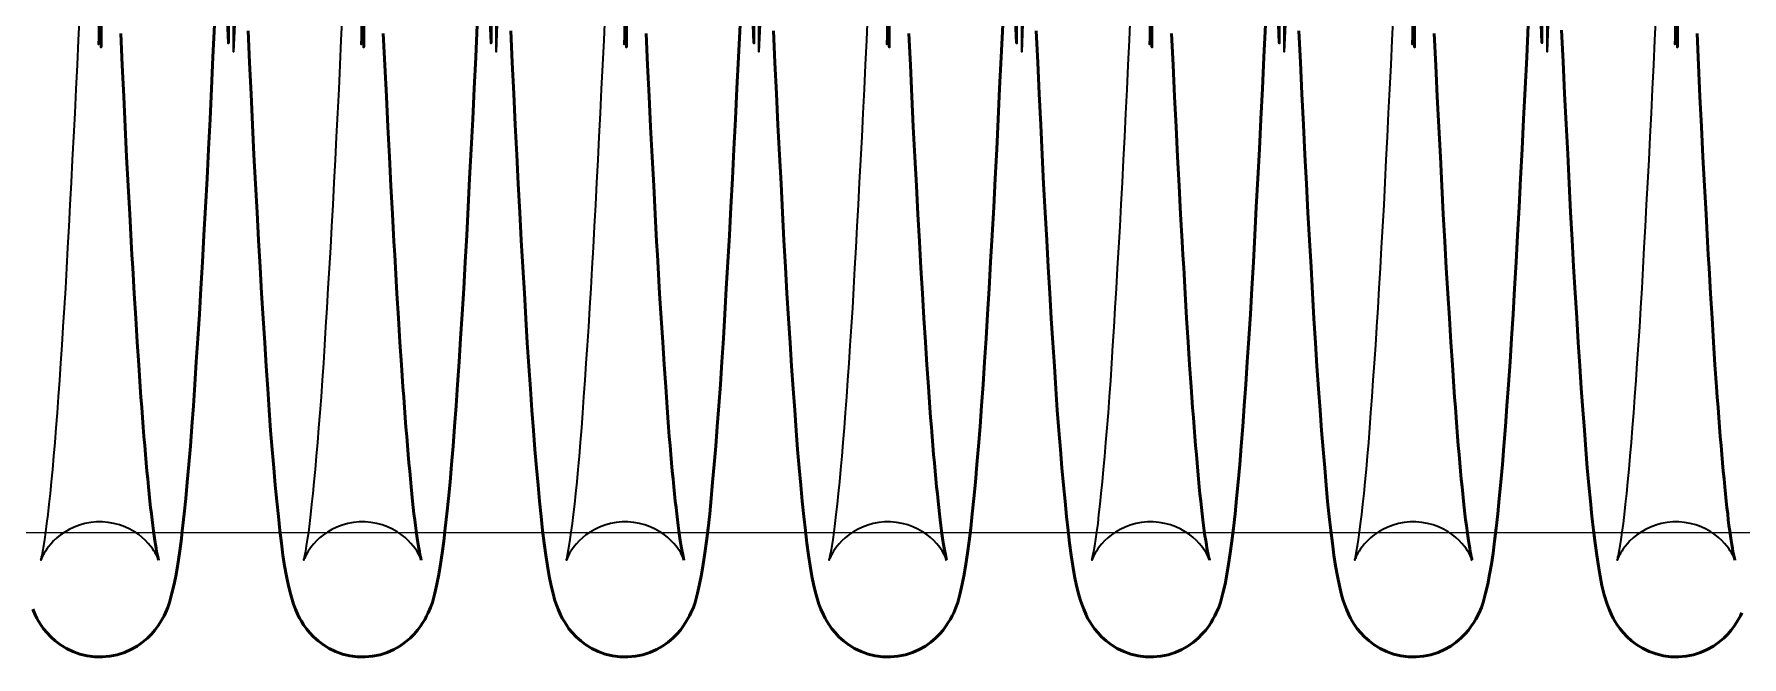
# Model space of a CAD drawing. Header units: millimetres. Extents: x 0 to 190005487, y 0 to 455456909.
# Drawn here: x 90673.9 to 90725.7, y 28280.8 to 28299.7 of the extents above; entities that cross this region are included whole.
import ezdxf

# ---------------------------------------------------------------- set-up
doc = ezdxf.new("R2010")
doc.units = ezdxf.units.MM
doc.header["$LTSCALE"] = 400
doc.header["$MEASUREMENT"] = 0
doc.layers.get('0').update_dxf_attribs({"linetype": 'CONTINUOUS'})
doc.layers.add('가려진 것(ISO)', color=7, linetype='CONTINUOUS', lineweight=35)
doc.layers.add('가시적인 것(ISO)', color=7, linetype='CONTINUOUS', lineweight=50)

# ---------------------------------------------------------------- blocks, each defined once
blk = doc.blocks.new('토션스프링 3')
at = {"layer": '가려진 것(ISO)', "flags": 128}
for points in [[(21461877.7, -50952923.54), (21461877.63, -50952925.23), (21461877.55, -50952888.93)], [(21461893.64, -50952923.54), (21461893.57, -50952925.23), (21461893.5, -50952888.93)], [(21461909.59, -50952923.54), (21461909.52, -50952925.23), (21461909.45, -50952888.93)], [(21461925.54, -50952923.54), (21461925.47, -50952925.23), (21461925.39, -50952888.93)], [(21461941.48, -50952923.54), (21461941.41, -50952925.23), (21461941.34, -50952888.93)], [(21461957.43, -50952923.54), (21461957.36, -50952925.23), (21461957.29, -50952888.93)], [(21461873.08, -50952956.08), (21461873.07, -50952956.06), (21461873.05, -50952956.01), (21461873.01, -50952955.9), (21461872.93, -50952955.74), (21461872.87, -50952955.64), (21461872.8, -50952955.52), (21461872.71, -50952955.38), (21461872.59, -50952955.23), (21461872.45, -50952955.06), (21461872.29, -50952954.89), (21461872.09, -50952954.71), (21461871.87, -50952954.53), (21461871.61, -50952954.36), (21461871.33, -50952954.2), (21461871.03, -50952954.06), (21461870.71, -50952953.94), (21461870.37, -50952953.85), (21461870.02, -50952953.79), (21461869.67, -50952953.76), (21461869.31, -50952953.76), (21461868.96, -50952953.79), (21461868.61, -50952953.86), (21461868.28, -50952953.95), (21461867.96, -50952954.07), (21461867.66, -50952954.21), (21461867.38, -50952954.37), (21461867.13, -50952954.55), (21461866.91, -50952954.73), (21461866.71, -50952954.91), (21461866.55, -50952955.08), (21461866.41, -50952955.25), (21461866.3, -50952955.4), (21461866.21, -50952955.53), (21461866.14, -50952955.65), (21461866.08, -50952955.75), (21461866.04, -50952955.84), (21461865.98, -50952955.97), (21461865.95, -50952956.04), (21461865.94, -50952956.08), (21461865.94, -50952956.08), (21461865.95, -50952956.04), (21461865.96, -50952955.99), (21461865.98, -50952955.9), (21461866.01, -50952955.8), (21461866.06, -50952955.54), (21461866.12, -50952955.21), (21461866.18, -50952954.82), (21461866.24, -50952954.37), (21461866.3, -50952953.86), (21461866.37, -50952953.3), (21461866.44, -50952952.69), (21461866.51, -50952952.03), (21461866.58, -50952951.32), (21461866.65, -50952950.57), (21461866.73, -50952949.77), (21461866.8, -50952948.93), (21461866.87, -50952948.05), (21461866.94, -50952947.13), (21461867.01, -50952946.17), (21461867.08, -50952945.16), (21461867.15, -50952944.12), (21461867.22, -50952943.03), (21461867.29, -50952941.92), (21461867.37, -50952940.76), (21461867.44, -50952939.57), (21461867.51, -50952938.35), (21461867.58, -50952937.1), (21461867.65, -50952935.82), (21461867.72, -50952934.51), (21461867.79, -50952933.16), (21461867.86, -50952931.78), (21461867.94, -50952930.38), (21461868.01, -50952928.95), (21461868.08, -50952927.49), (21461868.15, -50952926.01), (21461868.22, -50952924.51), (21461868.29, -50952922.99)], [(21461869.37, -50952888.47), (21461869.44, -50952924.78), (21461869.51, -50952923.09)], [(21461889.02, -50952956.08), (21461889.02, -50952956.06), (21461889, -50952956.01), (21461888.95, -50952955.9), (21461888.88, -50952955.74), (21461888.82, -50952955.64), (21461888.75, -50952955.52), (21461888.65, -50952955.38), (21461888.54, -50952955.23), (21461888.4, -50952955.06), (21461888.23, -50952954.89), (21461888.04, -50952954.71), (21461887.81, -50952954.53), (21461887.56, -50952954.36), (21461887.28, -50952954.2), (21461886.98, -50952954.06), (21461886.66, -50952953.94), (21461886.32, -50952953.85), (21461885.97, -50952953.79), (21461885.62, -50952953.76), (21461885.26, -50952953.76), (21461884.91, -50952953.79), (21461884.56, -50952953.86), (21461884.22, -50952953.95), (21461883.9, -50952954.07), (21461883.6, -50952954.21), (21461883.33, -50952954.37), (21461883.08, -50952954.55), (21461882.85, -50952954.73), (21461882.66, -50952954.91), (21461882.5, -50952955.08), (21461882.36, -50952955.25), (21461882.25, -50952955.4), (21461882.16, -50952955.53), (21461882.09, -50952955.65), (21461882.03, -50952955.75), (21461881.99, -50952955.84), (21461881.93, -50952955.97), (21461881.9, -50952956.04), (21461881.89, -50952956.08), (21461881.89, -50952956.08), (21461881.9, -50952956.04), (21461881.91, -50952955.99), (21461881.93, -50952955.9), (21461881.95, -50952955.8), (21461882.01, -50952955.54), (21461882.06, -50952955.21), (21461882.12, -50952954.82), (21461882.19, -50952954.37), (21461882.25, -50952953.86), (21461882.32, -50952953.3), (21461882.39, -50952952.69), (21461882.46, -50952952.03), (21461882.53, -50952951.32), (21461882.6, -50952950.57), (21461882.67, -50952949.77), (21461882.74, -50952948.93), (21461882.81, -50952948.05), (21461882.88, -50952947.13), (21461882.96, -50952946.17), (21461883.03, -50952945.16), (21461883.1, -50952944.12), (21461883.17, -50952943.03), (21461883.24, -50952941.92), (21461883.31, -50952940.76), (21461883.38, -50952939.57), (21461883.45, -50952938.35), (21461883.53, -50952937.1), (21461883.6, -50952935.82), (21461883.67, -50952934.51), (21461883.74, -50952933.16), (21461883.81, -50952931.78), (21461883.88, -50952930.38), (21461883.95, -50952928.95), (21461884.03, -50952927.49), (21461884.1, -50952926.01), (21461884.17, -50952924.51), (21461884.24, -50952922.99)], [(21461885.31, -50952888.47), (21461885.38, -50952924.78), (21461885.46, -50952923.09)], [(21461904.97, -50952956.08), (21461904.97, -50952956.06), (21461904.94, -50952956.01), (21461904.9, -50952955.9), (21461904.82, -50952955.74), (21461904.77, -50952955.64), (21461904.69, -50952955.52), (21461904.6, -50952955.38), (21461904.49, -50952955.23), (21461904.35, -50952955.06), (21461904.18, -50952954.89), (21461903.98, -50952954.71), (21461903.76, -50952954.53), (21461903.51, -50952954.36), (21461903.23, -50952954.2), (21461902.92, -50952954.06), (21461902.6, -50952953.94), (21461902.27, -50952953.85), (21461901.92, -50952953.79), (21461901.56, -50952953.76), (21461901.21, -50952953.76), (21461900.85, -50952953.79), (21461900.51, -50952953.86), (21461900.17, -50952953.95), (21461899.85, -50952954.07), (21461899.55, -50952954.21), (21461899.27, -50952954.37), (21461899.02, -50952954.55), (21461898.8, -50952954.73), (21461898.61, -50952954.91), (21461898.44, -50952955.08), (21461898.31, -50952955.25), (21461898.2, -50952955.4), (21461898.11, -50952955.53), (21461898.03, -50952955.65), (21461897.98, -50952955.75), (21461897.93, -50952955.84), (21461897.88, -50952955.97), (21461897.85, -50952956.04), (21461897.83, -50952956.08), (21461897.83, -50952956.08), (21461897.84, -50952956.04), (21461897.86, -50952955.99), (21461897.88, -50952955.9), (21461897.9, -50952955.8), (21461897.95, -50952955.54), (21461898.01, -50952955.21), (21461898.07, -50952954.82), (21461898.13, -50952954.37), (21461898.2, -50952953.86), (21461898.27, -50952953.3), (21461898.34, -50952952.69), (21461898.41, -50952952.03), (21461898.48, -50952951.32), (21461898.55, -50952950.57), (21461898.62, -50952949.77), (21461898.69, -50952948.93), (21461898.76, -50952948.05), (21461898.83, -50952947.13), (21461898.9, -50952946.17), (21461898.97, -50952945.16), (21461899.04, -50952944.12), (21461899.12, -50952943.04), (21461899.19, -50952941.92), (21461899.26, -50952940.76), (21461899.33, -50952939.57), (21461899.4, -50952938.35), (21461899.47, -50952937.1), (21461899.54, -50952935.82), (21461899.62, -50952934.51), (21461899.69, -50952933.16), (21461899.76, -50952931.78), (21461899.83, -50952930.38), (21461899.9, -50952928.95), (21461899.97, -50952927.49), (21461900.04, -50952926.01), (21461900.12, -50952924.51), (21461900.19, -50952922.99)], [(21461901.26, -50952888.47), (21461901.33, -50952924.78), (21461901.4, -50952923.09)], [(21461920.92, -50952956.08), (21461920.91, -50952956.06), (21461920.89, -50952956.01), (21461920.85, -50952955.9), (21461920.77, -50952955.74), (21461920.71, -50952955.64), (21461920.64, -50952955.52), (21461920.55, -50952955.38), (21461920.43, -50952955.23), (21461920.29, -50952955.06), (21461920.13, -50952954.89), (21461919.93, -50952954.71), (21461919.71, -50952954.53), (21461919.45, -50952954.36), (21461919.17, -50952954.2), (21461918.87, -50952954.06), (21461918.55, -50952953.94), (21461918.21, -50952953.85), (21461917.86, -50952953.79), (21461917.51, -50952953.76), (21461917.15, -50952953.76), (21461916.8, -50952953.79), (21461916.45, -50952953.86), (21461916.12, -50952953.95), (21461915.8, -50952954.07), (21461915.5, -50952954.21), (21461915.22, -50952954.37), (21461914.97, -50952954.55), (21461914.75, -50952954.73), (21461914.55, -50952954.91), (21461914.39, -50952955.08), (21461914.25, -50952955.25), (21461914.14, -50952955.4), (21461914.05, -50952955.53), (21461913.98, -50952955.65), (21461913.92, -50952955.75), (21461913.88, -50952955.84), (21461913.82, -50952955.97), (21461913.79, -50952956.04), (21461913.78, -50952956.08), (21461913.78, -50952956.08), (21461913.79, -50952956.04), (21461913.8, -50952955.99), (21461913.82, -50952955.9), (21461913.85, -50952955.8), (21461913.9, -50952955.54), (21461913.96, -50952955.21), (21461914.02, -50952954.82), (21461914.08, -50952954.37), (21461914.15, -50952953.86), (21461914.21, -50952953.3), (21461914.28, -50952952.69), (21461914.35, -50952952.03), (21461914.42, -50952951.32), (21461914.5, -50952950.57), (21461914.57, -50952949.77), (21461914.64, -50952948.93), (21461914.71, -50952948.05), (21461914.78, -50952947.13), (21461914.85, -50952946.17), (21461914.92, -50952945.16), (21461914.99, -50952944.12), (21461915.06, -50952943.04), (21461915.13, -50952941.92), (21461915.21, -50952940.76), (21461915.28, -50952939.57), (21461915.35, -50952938.35), (21461915.42, -50952937.1), (21461915.49, -50952935.82), (21461915.56, -50952934.51), (21461915.63, -50952933.16), (21461915.7, -50952931.79), (21461915.78, -50952930.38), (21461915.85, -50952928.95), (21461915.92, -50952927.49), (21461915.99, -50952926.01), (21461916.06, -50952924.51), (21461916.13, -50952922.99)], [(21461917.21, -50952888.47), (21461917.28, -50952924.78), (21461917.35, -50952923.09)], [(21461936.86, -50952956.08), (21461936.86, -50952956.06), (21461936.84, -50952956.01), (21461936.79, -50952955.9), (21461936.72, -50952955.74), (21461936.66, -50952955.64), (21461936.59, -50952955.52), (21461936.49, -50952955.38), (21461936.38, -50952955.23), (21461936.24, -50952955.06), (21461936.07, -50952954.89), (21461935.88, -50952954.71), (21461935.65, -50952954.53), (21461935.4, -50952954.36), (21461935.12, -50952954.2), (21461934.82, -50952954.06), (21461934.5, -50952953.94), (21461934.16, -50952953.85), (21461933.81, -50952953.79), (21461933.45, -50952953.76), (21461933.1, -50952953.76), (21461932.75, -50952953.79), (21461932.4, -50952953.86), (21461932.06, -50952953.95), (21461931.74, -50952954.07), (21461931.44, -50952954.21), (21461931.17, -50952954.37), (21461930.92, -50952954.55), (21461930.69, -50952954.73), (21461930.5, -50952954.91), (21461930.34, -50952955.08), (21461930.2, -50952955.25), (21461930.09, -50952955.4), (21461930, -50952955.53), (21461929.92, -50952955.65), (21461929.87, -50952955.75), (21461929.83, -50952955.84), (21461929.77, -50952955.97), (21461929.74, -50952956.04), (21461929.73, -50952956.08), (21461929.73, -50952956.07), (21461929.74, -50952956.04), (21461929.75, -50952955.98), (21461929.77, -50952955.9), (21461929.79, -50952955.8), (21461929.84, -50952955.54), (21461929.9, -50952955.21), (21461929.97, -50952954.81), (21461930.03, -50952954.36), (21461930.1, -50952953.85), (21461930.16, -50952953.3), (21461930.23, -50952952.69), (21461930.3, -50952952.03), (21461930.37, -50952951.32), (21461930.44, -50952950.57), (21461930.51, -50952949.78), (21461930.58, -50952948.93), (21461930.65, -50952948.05), (21461930.73, -50952947.13), (21461930.8, -50952946.17), (21461930.87, -50952945.17), (21461930.94, -50952944.13), (21461931.01, -50952943.05), (21461931.08, -50952941.93), (21461931.15, -50952940.77), (21461931.22, -50952939.58), (21461931.29, -50952938.36), (21461931.37, -50952937.1), (21461931.44, -50952935.82), (21461931.51, -50952934.5), (21461931.58, -50952933.16), (21461931.65, -50952931.79), (21461931.72, -50952930.39), (21461931.79, -50952928.96), (21461931.87, -50952927.51), (21461931.94, -50952926.03), (21461932.01, -50952924.52), (21461932.08, -50952923)], [(21461933.15, -50952888.46), (21461933.22, -50952924.77), (21461933.3, -50952923.09)], [(21461952.81, -50952956.08), (21461952.81, -50952956.06), (21461952.79, -50952956.01), (21461952.74, -50952955.9), (21461952.66, -50952955.74), (21461952.61, -50952955.64), (21461952.53, -50952955.52), (21461952.44, -50952955.38), (21461952.33, -50952955.23), (21461952.19, -50952955.06), (21461952.02, -50952954.89), (21461951.82, -50952954.71), (21461951.6, -50952954.53), (21461951.35, -50952954.36), (21461951.07, -50952954.2), (21461950.76, -50952954.06), (21461950.44, -50952953.94), (21461950.11, -50952953.85), (21461949.76, -50952953.79), (21461949.4, -50952953.76), (21461949.05, -50952953.76), (21461948.69, -50952953.79), (21461948.35, -50952953.86), (21461948.01, -50952953.95), (21461947.69, -50952954.07), (21461947.39, -50952954.21), (21461947.11, -50952954.37), (21461946.86, -50952954.55), (21461946.64, -50952954.73), (21461946.45, -50952954.91), (21461946.28, -50952955.08), (21461946.15, -50952955.25), (21461946.04, -50952955.4), (21461945.95, -50952955.53), (21461945.87, -50952955.65), (21461945.82, -50952955.75), (21461945.77, -50952955.84), (21461945.72, -50952955.97), (21461945.69, -50952956.04), (21461945.68, -50952956.08), (21461945.68, -50952956.08), (21461945.68, -50952956.04), (21461945.7, -50952955.99), (21461945.72, -50952955.9), (21461945.74, -50952955.8), (21461945.79, -50952955.54), (21461945.85, -50952955.21), (21461945.91, -50952954.82), (21461945.97, -50952954.37), (21461946.04, -50952953.87), (21461946.11, -50952953.3), (21461946.18, -50952952.69), (21461946.25, -50952952.03), (21461946.32, -50952951.32), (21461946.39, -50952950.56), (21461946.46, -50952949.77), (21461946.53, -50952948.93), (21461946.6, -50952948.05), (21461946.67, -50952947.13), (21461946.74, -50952946.17), (21461946.81, -50952945.16), (21461946.89, -50952944.12), (21461946.96, -50952943.03), (21461947.03, -50952941.91), (21461947.1, -50952940.76), (21461947.17, -50952939.57), (21461947.24, -50952938.35), (21461947.31, -50952937.1), (21461947.38, -50952935.82), (21461947.46, -50952934.51), (21461947.53, -50952933.16), (21461947.6, -50952931.78), (21461947.67, -50952930.38), (21461947.74, -50952928.95), (21461947.81, -50952927.49), (21461947.89, -50952926.01), (21461947.96, -50952924.51), (21461948.03, -50952922.99)], [(21461949.1, -50952888.47), (21461949.17, -50952924.78), (21461949.24, -50952923.09)], [(21461968.76, -50952956.08), (21461968.75, -50952956.06), (21461968.73, -50952956.01), (21461968.69, -50952955.9), (21461968.61, -50952955.74), (21461968.55, -50952955.64), (21461968.48, -50952955.52), (21461968.39, -50952955.38), (21461968.27, -50952955.23), (21461968.13, -50952955.06), (21461967.97, -50952954.89), (21461967.77, -50952954.71), (21461967.55, -50952954.53), (21461967.29, -50952954.36), (21461967.01, -50952954.2), (21461966.71, -50952954.06), (21461966.39, -50952953.94), (21461966.05, -50952953.85), (21461965.7, -50952953.79), (21461965.35, -50952953.76), (21461964.99, -50952953.76), (21461964.64, -50952953.79), (21461964.29, -50952953.86), (21461963.96, -50952953.95), (21461963.64, -50952954.07), (21461963.34, -50952954.21), (21461963.06, -50952954.37), (21461962.81, -50952954.55), (21461962.59, -50952954.73), (21461962.39, -50952954.91), (21461962.23, -50952955.08), (21461962.09, -50952955.25), (21461961.98, -50952955.4), (21461961.89, -50952955.53), (21461961.82, -50952955.65), (21461961.77, -50952955.75), (21461961.72, -50952955.84), (21461961.66, -50952955.97), (21461961.63, -50952956.04), (21461961.62, -50952956.08), (21461961.62, -50952956.08), (21461961.63, -50952956.04), (21461961.65, -50952955.99), (21461961.66, -50952955.9), (21461961.69, -50952955.8), (21461961.74, -50952955.54), (21461961.8, -50952955.21), (21461961.86, -50952954.82), (21461961.92, -50952954.37), (21461961.99, -50952953.86), (21461962.05, -50952953.3), (21461962.12, -50952952.69), (21461962.19, -50952952.03), (21461962.26, -50952951.32), (21461962.34, -50952950.56), (21461962.41, -50952949.77), (21461962.48, -50952948.93), (21461962.55, -50952948.05), (21461962.62, -50952947.13), (21461962.69, -50952946.17), (21461962.76, -50952945.16), (21461962.83, -50952944.12), (21461962.9, -50952943.03), (21461962.98, -50952941.91), (21461963.05, -50952940.76), (21461963.12, -50952939.57), (21461963.19, -50952938.35), (21461963.26, -50952937.1), (21461963.33, -50952935.82), (21461963.4, -50952934.51), (21461963.47, -50952933.16), (21461963.55, -50952931.78), (21461963.62, -50952930.38), (21461963.69, -50952928.95), (21461963.76, -50952927.49), (21461963.83, -50952926.01), (21461963.9, -50952924.51), (21461963.97, -50952922.99)], [(21461965.05, -50952888.47), (21461965.12, -50952924.78), (21461965.19, -50952923.09)]]:
    blk.add_lwpolyline(points, dxfattribs=at)
at = {"layer": '가시적인 것(ISO)', "flags": 128}
for points in [[(21461869.49, -50952922.76), (21461869.59, -50952924.93), (21461869.68, -50952889.1)], [(21461870.78, -50952924.12), (21461870.87, -50952926.04), (21461870.96, -50952927.93), (21461871.05, -50952929.78), (21461871.14, -50952931.59), (21461871.23, -50952933.35), (21461871.33, -50952935.07), (21461871.42, -50952936.73), (21461871.46, -50952937.54), (21461871.51, -50952938.34), (21461871.6, -50952939.89), (21461871.69, -50952941.39), (21461871.78, -50952942.84), (21461871.87, -50952944.23), (21461871.96, -50952945.55), (21461872.01, -50952946.19), (21461872.06, -50952946.81), (21461872.1, -50952947.42), (21461872.15, -50952948), (21461872.19, -50952948.57), (21461872.24, -50952949.12), (21461872.28, -50952949.66), (21461872.33, -50952950.17), (21461872.37, -50952950.67), (21461872.42, -50952951.15), (21461872.46, -50952951.62), (21461872.51, -50952952.06), (21461872.55, -50952952.49), (21461872.59, -50952952.89), (21461872.64, -50952953.27), (21461872.68, -50952953.64), (21461872.72, -50952953.98), (21461872.77, -50952954.3), (21461872.81, -50952954.6), (21461872.85, -50952954.88), (21461872.89, -50952955.13), (21461872.93, -50952955.36), (21461872.96, -50952955.56), (21461873, -50952955.73), (21461873.03, -50952955.88), (21461873.05, -50952955.98), (21461873.07, -50952956.05), (21461873.08, -50952956.08)], [(21461885.44, -50952922.76), (21461885.53, -50952924.93), (21461885.63, -50952889.1)], [(21461886.72, -50952924.12), (21461886.81, -50952926.04), (21461886.91, -50952927.93), (21461887, -50952929.78), (21461887.09, -50952931.59), (21461887.18, -50952933.35), (21461887.27, -50952935.07), (21461887.36, -50952936.73), (21461887.41, -50952937.54), (21461887.46, -50952938.34), (21461887.55, -50952939.89), (21461887.64, -50952941.39), (21461887.73, -50952942.84), (21461887.82, -50952944.23), (21461887.91, -50952945.55), (21461887.96, -50952946.19), (21461888, -50952946.81), (21461888.05, -50952947.42), (21461888.09, -50952948), (21461888.14, -50952948.57), (21461888.18, -50952949.12), (21461888.23, -50952949.66), (21461888.27, -50952950.17), (21461888.32, -50952950.67), (21461888.36, -50952951.15), (21461888.41, -50952951.62), (21461888.45, -50952952.06), (21461888.5, -50952952.49), (21461888.54, -50952952.89), (21461888.58, -50952953.27), (21461888.63, -50952953.64), (21461888.67, -50952953.98), (21461888.71, -50952954.3), (21461888.75, -50952954.6), (21461888.8, -50952954.88), (21461888.84, -50952955.13), (21461888.87, -50952955.36), (21461888.91, -50952955.56), (21461888.94, -50952955.73), (21461888.97, -50952955.88), (21461889, -50952955.98), (21461889.02, -50952956.05), (21461889.02, -50952956.08)], [(21461901.39, -50952922.76), (21461901.48, -50952924.93), (21461901.57, -50952889.1)], [(21461902.67, -50952924.12), (21461902.76, -50952926.04), (21461902.85, -50952927.93), (21461902.94, -50952929.78), (21461903.04, -50952931.59), (21461903.13, -50952933.35), (21461903.22, -50952935.07), (21461903.31, -50952936.73), (21461903.36, -50952937.54), (21461903.4, -50952938.34), (21461903.49, -50952939.89), (21461903.58, -50952941.39), (21461903.68, -50952942.84), (21461903.77, -50952944.23), (21461903.86, -50952945.55), (21461903.9, -50952946.19), (21461903.95, -50952946.81), (21461903.99, -50952947.42), (21461904.04, -50952948), (21461904.08, -50952948.57), (21461904.13, -50952949.12), (21461904.17, -50952949.66), (21461904.22, -50952950.17), (21461904.26, -50952950.67), (21461904.31, -50952951.15), (21461904.35, -50952951.62), (21461904.4, -50952952.06), (21461904.44, -50952952.49), (21461904.49, -50952952.89), (21461904.53, -50952953.27), (21461904.57, -50952953.64), (21461904.62, -50952953.98), (21461904.66, -50952954.3), (21461904.7, -50952954.6), (21461904.74, -50952954.88), (21461904.78, -50952955.13), (21461904.82, -50952955.36), (21461904.86, -50952955.56), (21461904.89, -50952955.73), (21461904.92, -50952955.88), (21461904.95, -50952955.98), (21461904.96, -50952956.05), (21461904.97, -50952956.08)], [(21461917.34, -50952922.76), (21461917.43, -50952924.93), (21461917.52, -50952889.1)], [(21461918.62, -50952924.12), (21461918.71, -50952926.04), (21461918.8, -50952927.93), (21461918.89, -50952929.78), (21461918.98, -50952931.59), (21461919.08, -50952933.35), (21461919.17, -50952935.07), (21461919.26, -50952936.73), (21461919.3, -50952937.54), (21461919.35, -50952938.34), (21461919.44, -50952939.89), (21461919.53, -50952941.39), (21461919.62, -50952942.84), (21461919.71, -50952944.23), (21461919.81, -50952945.55), (21461919.85, -50952946.19), (21461919.9, -50952946.81), (21461919.94, -50952947.42), (21461919.99, -50952948), (21461920.03, -50952948.57), (21461920.08, -50952949.12), (21461920.12, -50952949.66), (21461920.17, -50952950.17), (21461920.21, -50952950.67), (21461920.26, -50952951.15), (21461920.3, -50952951.62), (21461920.35, -50952952.06), (21461920.39, -50952952.49), (21461920.43, -50952952.89), (21461920.48, -50952953.27), (21461920.52, -50952953.64), (21461920.56, -50952953.98), (21461920.61, -50952954.3), (21461920.65, -50952954.6), (21461920.69, -50952954.88), (21461920.73, -50952955.13), (21461920.77, -50952955.36), (21461920.8, -50952955.56), (21461920.84, -50952955.73), (21461920.87, -50952955.88), (21461920.89, -50952955.98), (21461920.91, -50952956.05), (21461920.92, -50952956.08)], [(21461933.28, -50952922.76), (21461933.37, -50952924.93), (21461933.47, -50952889.1)], [(21461934.56, -50952924.12), (21461934.66, -50952926.04), (21461934.75, -50952927.93), (21461934.84, -50952929.78), (21461934.93, -50952931.59), (21461935.02, -50952933.35), (21461935.11, -50952935.07), (21461935.2, -50952936.73), (21461935.25, -50952937.54), (21461935.3, -50952938.34), (21461935.39, -50952939.89), (21461935.48, -50952941.39), (21461935.57, -50952942.84), (21461935.66, -50952944.23), (21461935.75, -50952945.55), (21461935.8, -50952946.19), (21461935.84, -50952946.81), (21461935.89, -50952947.42), (21461935.93, -50952948), (21461935.98, -50952948.57), (21461936.02, -50952949.12), (21461936.07, -50952949.66), (21461936.11, -50952950.17), (21461936.16, -50952950.67), (21461936.2, -50952951.15), (21461936.25, -50952951.62), (21461936.29, -50952952.06), (21461936.34, -50952952.49), (21461936.38, -50952952.89), (21461936.42, -50952953.27), (21461936.47, -50952953.64), (21461936.51, -50952953.98), (21461936.55, -50952954.3), (21461936.59, -50952954.6), (21461936.64, -50952954.88), (21461936.68, -50952955.13), (21461936.71, -50952955.36), (21461936.75, -50952955.56), (21461936.78, -50952955.73), (21461936.81, -50952955.88), (21461936.84, -50952955.98), (21461936.86, -50952956.05), (21461936.86, -50952956.08)], [(21461949.23, -50952922.77), (21461949.32, -50952924.94), (21461949.41, -50952889.11)], [(21461950.51, -50952924.12), (21461950.6, -50952926.05), (21461950.69, -50952927.93), (21461950.79, -50952929.79), (21461950.88, -50952931.59), (21461950.97, -50952933.36), (21461951.06, -50952935.07), (21461951.15, -50952936.73), (21461951.24, -50952938.34), (21461951.33, -50952939.9), (21461951.43, -50952941.4), (21461951.52, -50952942.84), (21461951.61, -50952944.23), (21461951.7, -50952945.55), (21461951.74, -50952946.19), (21461951.79, -50952946.81), (21461951.84, -50952947.42), (21461951.88, -50952948), (21461951.93, -50952948.57), (21461951.97, -50952949.12), (21461952.02, -50952949.66), (21461952.06, -50952950.18), (21461952.11, -50952950.67), (21461952.15, -50952951.16), (21461952.2, -50952951.62), (21461952.24, -50952952.06), (21461952.28, -50952952.49), (21461952.33, -50952952.89), (21461952.37, -50952953.27), (21461952.41, -50952953.64), (21461952.46, -50952953.98), (21461952.5, -50952954.3), (21461952.54, -50952954.6), (21461952.58, -50952954.88), (21461952.62, -50952955.13), (21461952.66, -50952955.36), (21461952.7, -50952955.56), (21461952.73, -50952955.73), (21461952.76, -50952955.88), (21461952.79, -50952955.98), (21461952.8, -50952956.05), (21461952.81, -50952956.08)], [(21461965.18, -50952922.76), (21461965.27, -50952924.93), (21461965.36, -50952889.1)], [(21461966.46, -50952924.12), (21461966.55, -50952926.04), (21461966.64, -50952927.93), (21461966.73, -50952929.78), (21461966.82, -50952931.59), (21461966.92, -50952933.35), (21461967.01, -50952935.07), (21461967.1, -50952936.73), (21461967.14, -50952937.54), (21461967.19, -50952938.34), (21461967.28, -50952939.89), (21461967.37, -50952941.39), (21461967.46, -50952942.84), (21461967.55, -50952944.23), (21461967.65, -50952945.55), (21461967.69, -50952946.19), (21461967.74, -50952946.81), (21461967.78, -50952947.42), (21461967.83, -50952948), (21461967.87, -50952948.57), (21461967.92, -50952949.12), (21461967.96, -50952949.66), (21461968.01, -50952950.17), (21461968.05, -50952950.67), (21461968.1, -50952951.15), (21461968.14, -50952951.62), (21461968.19, -50952952.06), (21461968.23, -50952952.49), (21461968.27, -50952952.89), (21461968.32, -50952953.27), (21461968.36, -50952953.64), (21461968.4, -50952953.98), (21461968.45, -50952954.3), (21461968.49, -50952954.6), (21461968.53, -50952954.88), (21461968.57, -50952955.13), (21461968.61, -50952955.36), (21461968.64, -50952955.56), (21461968.68, -50952955.73), (21461968.71, -50952955.88), (21461968.73, -50952955.98), (21461968.75, -50952956.05), (21461968.76, -50952956.08)], [(21461876.47, -50952923.59), (21461876.38, -50952925.54), (21461876.29, -50952927.45), (21461876.2, -50952929.31), (21461876.11, -50952931.13), (21461876.02, -50952932.91), (21461875.93, -50952934.65), (21461875.83, -50952936.35), (21461875.74, -50952938), (21461875.65, -50952939.59), (21461875.56, -50952941.14), (21461875.47, -50952942.62), (21461875.37, -50952944.05), (21461875.28, -50952945.42), (21461875.19, -50952946.72), (21461875.1, -50952947.97), (21461875.01, -50952949.15), (21461874.91, -50952950.28), (21461874.82, -50952951.34), (21461874.73, -50952952.33), (21461874.63, -50952953.26), (21461874.54, -50952954.13), (21461874.44, -50952954.93), (21461874.34, -50952955.66), (21461874.24, -50952956.33), (21461874.14, -50952956.95), (21461874.02, -50952957.54), (21461873.89, -50952958.09), (21461873.75, -50952958.65), (21461873.64, -50952958.95), (21461873.5, -50952959.28), (21461873.41, -50952959.46), (21461873.3, -50952959.66), (21461873.17, -50952959.86), (21461873.03, -50952960.08), (21461872.85, -50952960.32), (21461872.64, -50952960.57), (21461872.4, -50952960.82), (21461872.11, -50952961.06), (21461871.78, -50952961.29), (21461871.4, -50952961.5), (21461871, -50952961.68), (21461870.57, -50952961.82), (21461870.12, -50952961.91), (21461869.66, -50952961.95), (21461869.2, -50952961.94), (21461868.74, -50952961.88), (21461868.3, -50952961.78), (21461867.88, -50952961.62), (21461867.48, -50952961.44), (21461867.13, -50952961.22), (21461866.81, -50952960.98), (21461866.53, -50952960.73), (21461866.3, -50952960.48), (21461866.1, -50952960.24), (21461865.94, -50952960.01), (21461865.8, -50952959.79), (21461865.69, -50952959.59), (21461865.59, -50952959.4), (21461865.44, -50952959.06)], [(21461892.42, -50952923.59), (21461892.33, -50952925.54), (21461892.24, -50952927.45), (21461892.15, -50952929.31), (21461892.06, -50952931.13), (21461891.96, -50952932.91), (21461891.87, -50952934.65), (21461891.78, -50952936.35), (21461891.69, -50952938), (21461891.6, -50952939.59), (21461891.5, -50952941.14), (21461891.41, -50952942.62), (21461891.32, -50952944.05), (21461891.23, -50952945.42), (21461891.14, -50952946.72), (21461891.05, -50952947.97), (21461890.95, -50952949.15), (21461890.86, -50952950.28), (21461890.77, -50952951.34), (21461890.67, -50952952.33), (21461890.58, -50952953.26), (21461890.48, -50952954.13), (21461890.39, -50952954.93), (21461890.29, -50952955.66), (21461890.19, -50952956.33), (21461890.09, -50952956.95), (21461889.97, -50952957.54), (21461889.84, -50952958.09), (21461889.7, -50952958.65), (21461889.59, -50952958.95), (21461889.44, -50952959.28), (21461889.35, -50952959.46), (21461889.25, -50952959.66), (21461889.12, -50952959.86), (21461888.98, -50952960.08), (21461888.8, -50952960.32), (21461888.59, -50952960.57), (21461888.34, -50952960.81), (21461888.05, -50952961.06), (21461887.72, -50952961.29), (21461887.35, -50952961.5), (21461886.95, -50952961.68), (21461886.52, -50952961.82), (21461886.07, -50952961.91), (21461885.61, -50952961.95), (21461885.15, -50952961.94), (21461884.69, -50952961.88), (21461884.25, -50952961.78), (21461883.82, -50952961.63), (21461883.43, -50952961.44), (21461883.08, -50952961.22), (21461882.76, -50952960.98), (21461882.48, -50952960.73), (21461882.24, -50952960.48), (21461882.05, -50952960.24), (21461881.88, -50952960.01), (21461881.75, -50952959.79), (21461881.63, -50952959.59), (21461881.54, -50952959.4), (21461881.39, -50952959.06), (21461881.27, -50952958.75), (21461881.18, -50952958.46), (21461881.1, -50952958.19), (21461880.96, -50952957.63), (21461880.84, -50952957.05), (21461880.73, -50952956.43), (21461880.63, -50952955.77), (21461880.54, -50952955.05), (21461880.44, -50952954.27), (21461880.35, -50952953.42), (21461880.25, -50952952.5), (21461880.16, -50952951.52), (21461880.07, -50952950.48), (21461879.98, -50952949.37), (21461879.88, -50952948.2), (21461879.79, -50952946.97), (21461879.7, -50952945.67), (21461879.61, -50952944.31), (21461879.52, -50952942.89), (21461879.42, -50952941.41), (21461879.33, -50952939.87), (21461879.24, -50952938.29), (21461879.15, -50952936.65), (21461879.06, -50952934.97), (21461878.96, -50952933.24), (21461878.87, -50952931.47), (21461878.78, -50952929.65), (21461878.69, -50952927.79), (21461878.6, -50952925.88), (21461878.51, -50952923.94)], [(21461877.41, -50952888.84), (21461877.32, -50952924.68), (21461877.22, -50952922.52)], [(21461908.37, -50952923.59), (21461908.28, -50952925.54), (21461908.18, -50952927.45), (21461908.09, -50952929.31), (21461908, -50952931.13), (21461907.91, -50952932.91), (21461907.82, -50952934.65), (21461907.73, -50952936.35), (21461907.64, -50952938), (21461907.54, -50952939.59), (21461907.45, -50952941.14), (21461907.36, -50952942.62), (21461907.27, -50952944.05), (21461907.18, -50952945.42), (21461907.08, -50952946.72), (21461906.99, -50952947.97), (21461906.9, -50952949.15), (21461906.81, -50952950.28), (21461906.71, -50952951.34), (21461906.62, -50952952.33), (21461906.53, -50952953.26), (21461906.43, -50952954.13), (21461906.33, -50952954.93), (21461906.24, -50952955.66), (21461906.14, -50952956.33), (21461906.03, -50952956.95), (21461905.92, -50952957.54), (21461905.79, -50952958.09), (21461905.64, -50952958.65), (21461905.54, -50952958.95), (21461905.39, -50952959.28), (21461905.3, -50952959.46), (21461905.19, -50952959.66), (21461905.07, -50952959.86), (21461904.92, -50952960.08), (21461904.75, -50952960.32), (21461904.54, -50952960.57), (21461904.29, -50952960.81), (21461904, -50952961.06), (21461903.67, -50952961.29), (21461903.3, -50952961.5), (21461902.89, -50952961.68), (21461902.47, -50952961.82), (21461902.02, -50952961.91), (21461901.56, -50952961.95), (21461901.09, -50952961.94), (21461900.64, -50952961.88), (21461900.19, -50952961.78), (21461899.77, -50952961.63), (21461899.38, -50952961.44), (21461899.02, -50952961.22), (21461898.7, -50952960.98), (21461898.43, -50952960.73), (21461898.19, -50952960.48), (21461897.99, -50952960.24), (21461897.83, -50952960.01), (21461897.69, -50952959.79), (21461897.58, -50952959.59), (21461897.48, -50952959.4), (21461897.33, -50952959.06), (21461897.22, -50952958.75), (21461897.12, -50952958.46), (21461897.04, -50952958.19), (21461896.91, -50952957.63), (21461896.79, -50952957.05), (21461896.68, -50952956.43), (21461896.58, -50952955.77), (21461896.48, -50952955.05), (21461896.39, -50952954.27), (21461896.3, -50952953.42), (21461896.2, -50952952.5), (21461896.11, -50952951.52), (21461896.02, -50952950.48), (21461895.92, -50952949.37), (21461895.83, -50952948.2), (21461895.74, -50952946.97), (21461895.65, -50952945.67), (21461895.55, -50952944.31), (21461895.46, -50952942.89), (21461895.37, -50952941.41), (21461895.28, -50952939.87), (21461895.19, -50952938.29), (21461895.09, -50952936.65), (21461895, -50952934.97), (21461894.91, -50952933.24), (21461894.82, -50952931.47), (21461894.73, -50952929.65), (21461894.64, -50952927.78), (21461894.54, -50952925.88), (21461894.45, -50952923.94)], [(21461893.35, -50952888.84), (21461893.26, -50952924.68), (21461893.17, -50952922.52)], [(21461924.32, -50952923.59), (21461924.22, -50952925.54), (21461924.13, -50952927.45), (21461924.04, -50952929.31), (21461923.95, -50952931.13), (21461923.86, -50952932.91), (21461923.77, -50952934.65), (21461923.67, -50952936.35), (21461923.58, -50952938), (21461923.49, -50952939.59), (21461923.4, -50952941.14), (21461923.31, -50952942.62), (21461923.21, -50952944.05), (21461923.12, -50952945.42), (21461923.03, -50952946.72), (21461922.94, -50952947.97), (21461922.85, -50952949.15), (21461922.75, -50952950.28), (21461922.66, -50952951.34), (21461922.57, -50952952.33), (21461922.47, -50952953.26), (21461922.38, -50952954.13), (21461922.28, -50952954.93), (21461922.18, -50952955.66), (21461922.08, -50952956.33), (21461921.98, -50952956.95), (21461921.86, -50952957.54), (21461921.73, -50952958.09), (21461921.59, -50952958.65), (21461921.48, -50952958.95), (21461921.34, -50952959.28), (21461921.24, -50952959.46), (21461921.14, -50952959.66), (21461921.01, -50952959.86), (21461920.87, -50952960.08), (21461920.7, -50952960.32), (21461920.49, -50952960.56), (21461920.24, -50952960.81), (21461919.95, -50952961.06), (21461919.62, -50952961.29), (21461919.25, -50952961.5), (21461918.84, -50952961.68), (21461918.41, -50952961.82), (21461917.96, -50952961.91), (21461917.5, -50952961.95), (21461917.04, -50952961.94), (21461916.58, -50952961.88), (21461916.14, -50952961.78), (21461915.72, -50952961.63), (21461915.33, -50952961.44), (21461914.97, -50952961.22), (21461914.65, -50952960.98), (21461914.37, -50952960.73), (21461914.14, -50952960.48), (21461913.94, -50952960.24), (21461913.78, -50952960.01), (21461913.64, -50952959.79), (21461913.53, -50952959.59), (21461913.43, -50952959.4), (21461913.28, -50952959.06), (21461913.16, -50952958.75), (21461913.07, -50952958.46), (21461912.99, -50952958.19), (21461912.86, -50952957.63), (21461912.74, -50952957.05), (21461912.63, -50952956.43), (21461912.53, -50952955.77), (21461912.43, -50952955.05), (21461912.34, -50952954.27), (21461912.24, -50952953.42), (21461912.15, -50952952.5), (21461912.06, -50952951.52), (21461911.96, -50952950.48), (21461911.87, -50952949.37), (21461911.78, -50952948.2), (21461911.69, -50952946.97), (21461911.59, -50952945.67), (21461911.5, -50952944.31), (21461911.41, -50952942.89), (21461911.32, -50952941.41), (21461911.22, -50952939.87), (21461911.13, -50952938.29), (21461911.04, -50952936.65), (21461910.95, -50952934.97), (21461910.86, -50952933.24), (21461910.77, -50952931.47), (21461910.67, -50952929.65), (21461910.58, -50952927.78), (21461910.49, -50952925.88), (21461910.4, -50952923.94)], [(21461909.3, -50952888.84), (21461909.21, -50952924.68), (21461909.12, -50952922.52)], [(21461940.26, -50952923.59), (21461940.17, -50952925.54), (21461940.08, -50952927.45), (21461939.99, -50952929.31), (21461939.9, -50952931.13), (21461939.8, -50952932.91), (21461939.71, -50952934.65), (21461939.62, -50952936.35), (21461939.53, -50952938), (21461939.44, -50952939.59), (21461939.35, -50952941.14), (21461939.25, -50952942.62), (21461939.16, -50952944.05), (21461939.07, -50952945.42), (21461938.98, -50952946.72), (21461938.89, -50952947.97), (21461938.79, -50952949.15), (21461938.7, -50952950.28), (21461938.61, -50952951.34), (21461938.51, -50952952.33), (21461938.42, -50952953.26), (21461938.32, -50952954.13), (21461938.23, -50952954.93), (21461938.13, -50952955.66), (21461938.03, -50952956.33), (21461937.93, -50952956.95), (21461937.81, -50952957.54), (21461937.68, -50952958.09), (21461937.54, -50952958.65), (21461937.43, -50952958.95), (21461937.28, -50952959.28), (21461937.19, -50952959.46), (21461937.08, -50952959.66), (21461936.96, -50952959.86), (21461936.82, -50952960.08), (21461936.64, -50952960.32), (21461936.43, -50952960.56), (21461936.18, -50952960.81), (21461935.89, -50952961.06), (21461935.56, -50952961.29), (21461935.19, -50952961.5), (21461934.79, -50952961.68), (21461934.36, -50952961.82), (21461933.91, -50952961.91), (21461933.45, -50952961.95), (21461932.99, -50952961.94), (21461932.53, -50952961.88), (21461932.09, -50952961.78), (21461931.66, -50952961.63), (21461931.27, -50952961.44), (21461930.92, -50952961.22), (21461930.6, -50952960.98), (21461930.32, -50952960.73), (21461930.09, -50952960.48), (21461929.89, -50952960.24), (21461929.72, -50952960.01), (21461929.59, -50952959.79), (21461929.47, -50952959.59), (21461929.38, -50952959.4), (21461929.23, -50952959.06), (21461929.11, -50952958.75), (21461929.02, -50952958.46), (21461928.94, -50952958.19), (21461928.8, -50952957.63), (21461928.68, -50952957.05), (21461928.57, -50952956.43), (21461928.47, -50952955.77), (21461928.38, -50952955.05), (21461928.28, -50952954.27), (21461928.19, -50952953.42), (21461928.1, -50952952.5), (21461928, -50952951.52), (21461927.91, -50952950.48), (21461927.82, -50952949.37), (21461927.72, -50952948.2), (21461927.63, -50952946.97), (21461927.54, -50952945.67), (21461927.45, -50952944.31), (21461927.36, -50952942.89), (21461927.26, -50952941.41), (21461927.17, -50952939.87), (21461927.08, -50952938.29), (21461926.99, -50952936.65), (21461926.9, -50952934.97), (21461926.8, -50952933.24), (21461926.71, -50952931.47), (21461926.62, -50952929.65), (21461926.53, -50952927.78), (21461926.44, -50952925.88), (21461926.35, -50952923.94)], [(21461925.25, -50952888.84), (21461925.16, -50952924.68), (21461925.06, -50952922.52)], [(21461956.21, -50952923.59), (21461956.12, -50952925.54), (21461956.03, -50952927.45), (21461955.93, -50952929.31), (21461955.84, -50952931.13), (21461955.75, -50952932.91), (21461955.66, -50952934.65), (21461955.57, -50952936.35), (21461955.48, -50952938), (21461955.38, -50952939.59), (21461955.29, -50952941.14), (21461955.2, -50952942.62), (21461955.11, -50952944.05), (21461955.02, -50952945.42), (21461954.92, -50952946.72), (21461954.83, -50952947.97), (21461954.74, -50952949.15), (21461954.65, -50952950.28), (21461954.55, -50952951.34), (21461954.46, -50952952.33), (21461954.37, -50952953.26), (21461954.27, -50952954.13), (21461954.17, -50952954.93), (21461954.08, -50952955.66), (21461953.98, -50952956.33), (21461953.87, -50952956.95), (21461953.76, -50952957.54), (21461953.63, -50952958.09), (21461953.48, -50952958.64), (21461953.37, -50952958.95), (21461953.23, -50952959.28), (21461953.03, -50952959.66), (21461952.91, -50952959.86), (21461952.76, -50952960.08), (21461952.59, -50952960.32), (21461952.38, -50952960.56), (21461952.13, -50952960.81), (21461951.84, -50952961.06), (21461951.51, -50952961.29), (21461951.14, -50952961.5), (21461950.74, -50952961.68), (21461950.31, -50952961.82), (21461949.86, -50952961.91), (21461949.4, -50952961.95), (21461948.94, -50952961.94), (21461948.48, -50952961.88), (21461948.03, -50952961.78), (21461947.61, -50952961.63), (21461947.22, -50952961.44), (21461946.86, -50952961.22), (21461946.55, -50952960.98), (21461946.27, -50952960.73), (21461946.03, -50952960.48), (21461945.84, -50952960.24), (21461945.67, -50952960.01), (21461945.53, -50952959.79), (21461945.42, -50952959.59), (21461945.33, -50952959.4), (21461945.18, -50952959.06), (21461945.06, -50952958.75), (21461944.96, -50952958.46), (21461944.89, -50952958.19), (21461944.75, -50952957.63), (21461944.63, -50952957.05), (21461944.52, -50952956.43), (21461944.42, -50952955.77), (21461944.33, -50952955.05), (21461944.23, -50952954.27), (21461944.14, -50952953.42), (21461944.04, -50952952.51), (21461943.95, -50952951.52), (21461943.86, -50952950.48), (21461943.76, -50952949.37), (21461943.67, -50952948.2), (21461943.58, -50952946.97), (21461943.49, -50952945.67), (21461943.39, -50952944.31), (21461943.3, -50952942.89), (21461943.21, -50952941.41), (21461943.12, -50952939.87), (21461943.03, -50952938.29), (21461942.93, -50952936.65), (21461942.84, -50952934.97), (21461942.75, -50952933.24), (21461942.66, -50952931.47), (21461942.57, -50952929.65), (21461942.48, -50952927.78), (21461942.39, -50952925.88), (21461942.29, -50952923.94)], [(21461941.19, -50952888.84), (21461941.1, -50952924.68), (21461941.01, -50952922.52)], [(21461969.18, -50952959.28), (21461969.09, -50952959.46), (21461968.98, -50952959.66), (21461968.86, -50952959.86), (21461968.71, -50952960.08), (21461968.54, -50952960.32), (21461968.33, -50952960.57), (21461968.08, -50952960.82), (21461967.78, -50952961.06), (21461967.45, -50952961.3), (21461967.08, -50952961.51), (21461966.68, -50952961.68), (21461966.25, -50952961.82), (21461965.8, -50952961.91), (21461965.34, -50952961.95), (21461964.88, -50952961.94), (21461964.42, -50952961.88), (21461963.97, -50952961.77), (21461963.55, -50952961.62), (21461963.16, -50952961.43), (21461962.8, -50952961.21), (21461962.49, -50952960.98), (21461962.21, -50952960.73), (21461961.98, -50952960.48), (21461961.78, -50952960.23), (21461961.61, -50952960.01), (21461961.48, -50952959.79), (21461961.37, -50952959.59), (21461961.27, -50952959.4), (21461961.12, -50952959.06), (21461961, -50952958.75), (21461960.83, -50952958.18), (21461960.69, -50952957.62), (21461960.58, -50952957.05), (21461960.47, -50952956.44), (21461960.37, -50952955.78), (21461960.27, -50952955.05), (21461960.18, -50952954.26), (21461960.08, -50952953.41), (21461959.99, -50952952.5), (21461959.9, -50952951.52), (21461959.8, -50952950.48), (21461959.71, -50952949.37), (21461959.62, -50952948.19), (21461959.52, -50952946.95), (21461959.43, -50952945.64), (21461959.34, -50952944.28), (21461959.25, -50952942.86), (21461959.16, -50952941.38), (21461959.06, -50952939.85), (21461958.97, -50952938.26), (21461958.88, -50952936.63), (21461958.79, -50952934.95), (21461958.7, -50952933.22), (21461958.61, -50952931.44), (21461958.51, -50952929.61), (21461958.42, -50952927.75), (21461958.33, -50952925.84), (21461958.24, -50952923.9)], [(21461957.14, -50952888.82), (21461957.05, -50952924.66), (21461956.96, -50952922.5)]]:
    blk.add_lwpolyline(points, dxfattribs=at)
blk = doc.blocks.new('토션스프링1234')
blk.add_blockref('토션스프링 3', (188.1, -4314.91))
blk = doc.blocks.new('A$C643E1396')
at = {"color": 3}
blk.add_line((1013.447, 4131.263, 5.641), (2113.531, 4131.263, 173.534), dxfattribs=at)
at = {"xscale": 0.5000256451997451, "yscale": 0.5000256451997451, "zscale": 0.5000256451997451}
blk.add_blockref('토션스프링1234', (-10730262.381, 25484072.728, 89.588), dxfattribs=at)

msp = doc.modelspace()

# ---------------------------------------------------------------- block references
msp.add_blockref('A$C643E1396', (89359.039, 24153.286))

doc.saveas('drawing.dxf')
